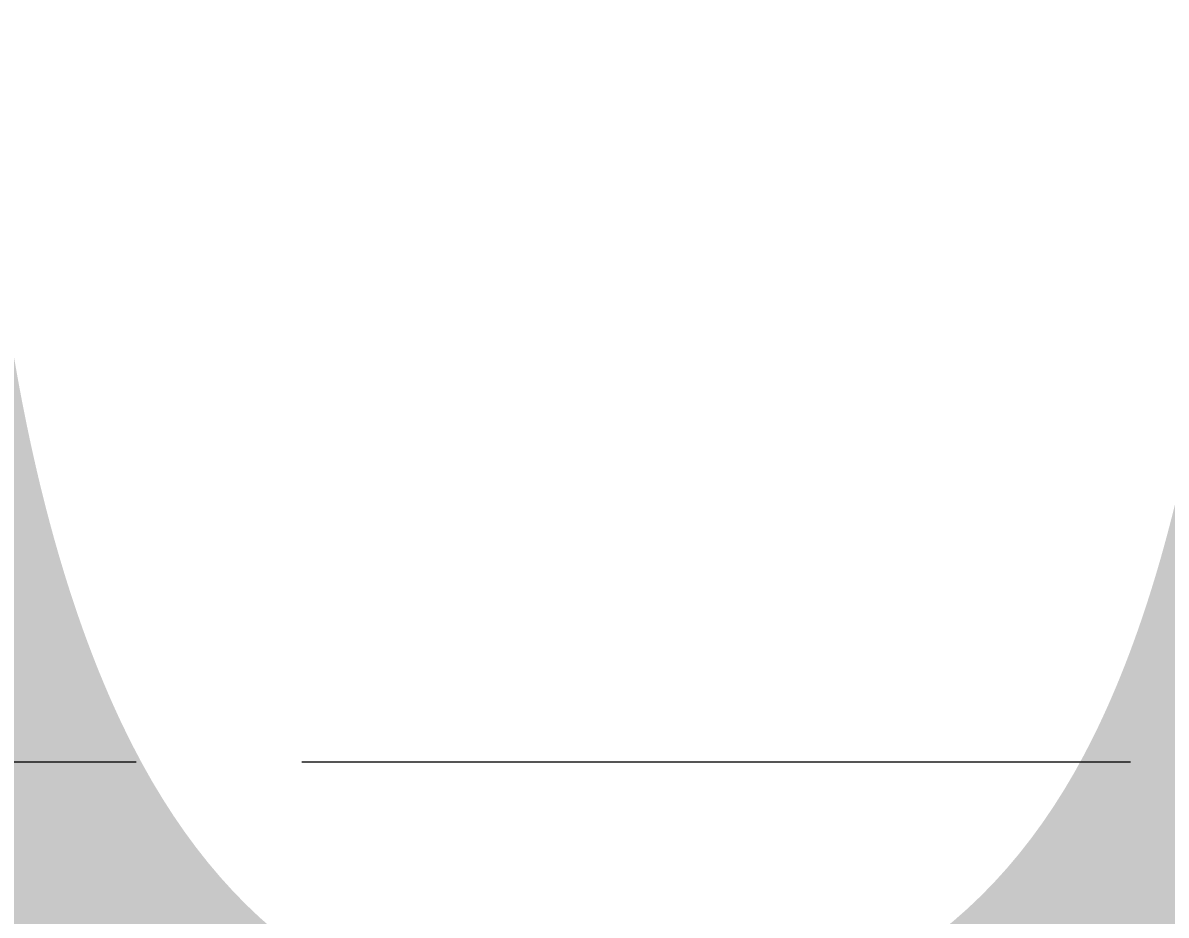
# Model space of a CAD drawing. Header units: millimetres. Extents: x 0 to 636307, y -180975 to 471719.
# Drawn here: x 581297 to 583022, y -58788 to -57441 of the extents above; entities that cross this region are included whole.
import ezdxf
from ezdxf.enums import TextEntityAlignment as Align

# ---------------------------------------------------------------- set-up
doc = ezdxf.new("R2018")
doc.units = ezdxf.units.MM
doc.linetypes.add('CENTER', pattern=[2, 1.25, -0.25, 0.25, -0.25])
for name, color, linetype, lineweight in [('АР_Маркер экспликации', 239, 'Continuous', 13), ('АР_Номер помещения', 250, 'Continuous', 9), ('АР_Оси', 7, 'Continuous', 25), ('АР_Подоконники', 163, 'Continuous', 9), ('АР_Сущ Несущая стена', 250, 'Continuous', 50)]:
    doc.layers.add(name, color=color, linetype=linetype, lineweight=lineweight)
doc.layers.add('АР_Названия помещений', color=124, linetype='Continuous', lineweight=5, plot=False)
doc.layers.add('АР_Помещения_площадь', color=19, linetype='Continuous', lineweight=9, plot=False)
doc.styles.add('ISOCPEUR', font='', dxfattribs={"height": 250})
doc.styles.get("Standard").update_dxf_attribs({"font": 'GOST.TTF'})
doc.styles.get('ISOCPEUR').set_extended_font_data('ISOCPEUR', italic=True)

# ---------------------------------------------------------------- blocks, each defined once
blk = doc.blocks.new('*U233')
at = {"color": 7, "style": 'ISOCPEUR', "width": 0.7, "flags": 1}
blk.add_attdef('КАТЕГОРИЯ', (-499.2, -2092.2), '', height=250, dxfattribs=at)
at = {"layer": 'АР_Номер помещения', "color": 7, "style": 'ISOCPEUR', "width": 0.7}
blk.add_attdef('НОМЕР_ПОМЕЩЕНИЯ', text='', height=300, dxfattribs=at).set_placement((-517.6, 1402.8), align=Align.MIDDLE_CENTER)
at = {"layer": 'АР_Помещения_площадь', "color": 7, "lineweight": 30, "width": 0.7, "flags": 104}
blk.add_attdef('ИМЯ_ПОМЕЩЕНИЯ', text='', height=100, dxfattribs=at).set_placement((157.6, 1217.1), align=Align.MIDDLE_CENTER)
at = {"layer": 'АР_Помещения_площадь', "color": 7, "style": 'ISOCPEUR', "width": 0.7}
blk.add_attdef('ПЛОЩАДЬ_ПОМЕЩЕНИЯ', text='', height=200, dxfattribs=at).set_placement((-318.5, 582.6), align=Align.MIDDLE_RIGHT)
blk = doc.blocks.new('*U231')
at = {"color": 7, "style": 'ISOCPEUR', "width": 0.7, "flags": 1}
blk.add_attdef('КАТЕГОРИЯ', (-499.2, -2092.2), '', height=250, dxfattribs=at)
at = {"layer": 'АР_Номер помещения', "color": 7, "style": 'ISOCPEUR', "width": 0.7}
blk.add_attdef('НОМЕР_ПОМЕЩЕНИЯ', text='', height=300, dxfattribs=at).set_placement((-13874.5, 6637.6), align=Align.MIDDLE_CENTER)
at = {"layer": 'АР_Помещения_площадь', "color": 7, "lineweight": 30, "width": 0.7, "flags": 104}
blk.add_attdef('ИМЯ_ПОМЕЩЕНИЯ', text='', height=100, dxfattribs=at).set_placement((157.6, 1217.1), align=Align.MIDDLE_CENTER)
at = {"layer": 'АР_Помещения_площадь', "color": 7, "style": 'ISOCPEUR', "width": 0.7}
blk.add_attdef('ПЛОЩАДЬ_ПОМЕЩЕНИЯ', text='', height=200, dxfattribs=at).set_placement((-12654.6, 407.7), align=Align.MIDDLE_RIGHT)

msp = doc.modelspace()

# ---------------------------------------------------------------- linework, layer by layer
at = {"layer": 'АР_Оси', "linetype": 'CENTER', "lineweight": 9, "ltscale": 1000}
msp.add_line((547718.2, -58556.4), (630896.6, -58556.4), dxfattribs=at)
at = {"layer": 'АР_Подоконники', "lineweight": 9, "ltscale": 100}
for centre, radius, start, end in [((574980.4, -49678.6), 8924.1, 271.10883, 356.40396), ((574970.1, -49666.2), 8940.2, 271.69125, 356.32908)]:
    msp.add_arc(centre, radius, start, end, dxfattribs=at)
at = {"layer": 'АР_Сущ Несущая стена', "lineweight": 9, "ltscale": 100}
for centre, radius, start, end in [((574961.8, -49654.5), 9144.3, 272.82064, 356.28873), ((574969.5, -49672.5), 9778.7, 272.59255, 356.63539)]:
    msp.add_arc(centre, radius, start, end, dxfattribs=at)

# ---------------------------------------------------------------- block references
at = {"layer": 'АР_Маркер экспликации', "lineweight": 9}
ref = msp.add_blockref('*U233', (576088.7, -51962.3), dxfattribs=at)
lines = msp.add_mtext('\\W0.8000;Коридор и рекреация (основная и старшая школа)', dxfattribs={"layer": 'АР_Названия помещений', "insert": (576435.7, -53237), "char_height": 6239.8, "width": 926.94, "attachment_point": 1})
ref.add_attrib('ИМЯ_ПОМЕЩЕНИЯ', '', (576435.7, -53237), dxfattribs={"flags": 104}).embed_mtext(lines)
ref = msp.add_blockref('*U231', (571975.9, -58284.7), dxfattribs=at)
lines = msp.add_mtext('\\W0.8000;Кабинет материальной технологии тип 2', dxfattribs={"layer": 'АР_Названия помещений', "insert": (558141.6, -53477), "char_height": 4891.956, "width": 926.94, "attachment_point": 1})
ref.add_attrib('ИМЯ_ПОМЕЩЕНИЯ', '', (558141.6, -53477), dxfattribs={"flags": 104}).embed_mtext(lines)

doc.saveas('drawing.dxf')
